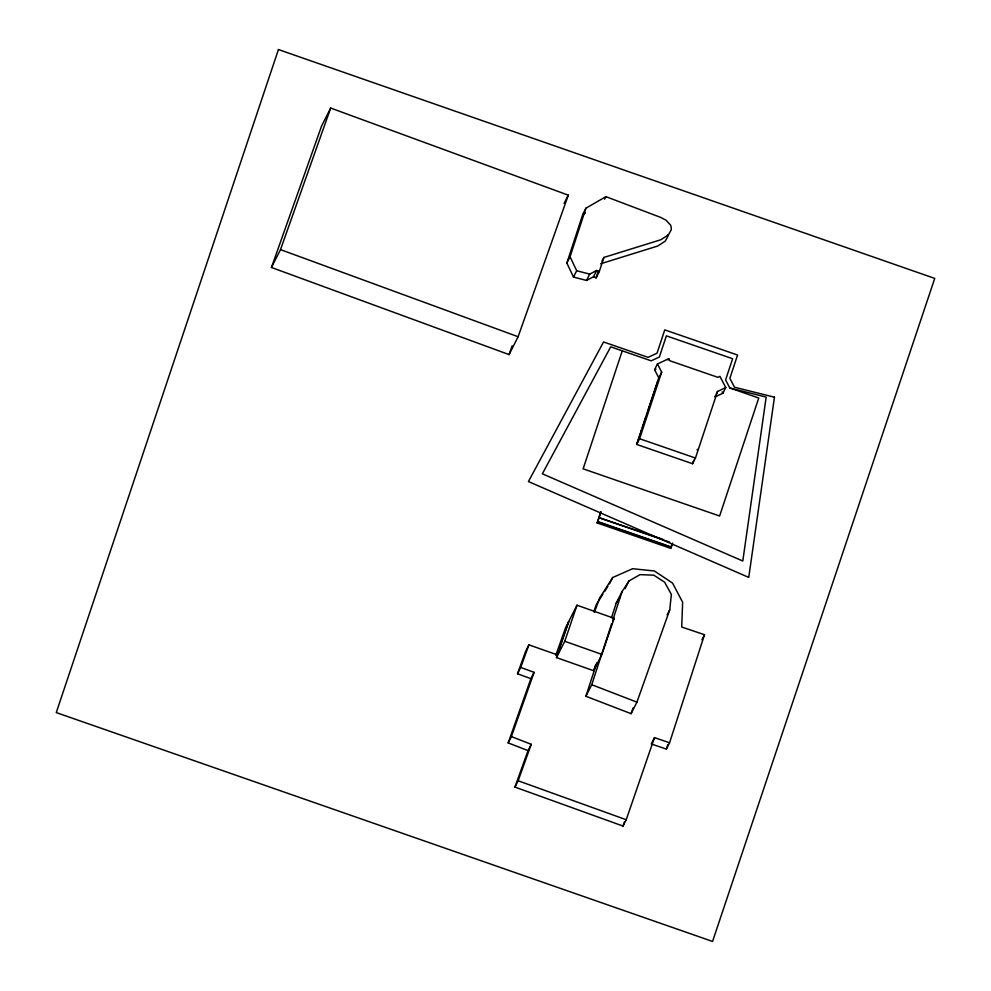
<?xml version="1.0" encoding="UTF-8"?>
<svg xmlns="http://www.w3.org/2000/svg" width="991" height="991" viewBox="0 0 991 991"><rect width="100%" height="100%" fill="white"/><g stroke="black" fill="none" stroke-linecap="round" stroke-linejoin="round"><path stroke-width="1.49" d="M596.793 662.793L585.892 696.264L631.081 713.681L636.928 702.136L669.743 609.812L671.353 594.464L664.676 582.225L653.837 575.176L640.075 574.631L628.975 580.949L622.075 591.602L616.216 603.147L611.484 617.69M594.414 612.388L599.555 598.205L612.698 577.518L632.592 568.723L654.394 570.977L672.592 583.142L682.638 602.255L681.721 627.018L704.502 634.711L669.582 742.755L654.469 737.638L651.26 743.956L666.373 749.072L667.798 744.687M603.903 257.437L599.295 271.559L596.669 270.469L593.473 276.786L586.499 280.441L573.492 277.059L566.852 263.049L582.733 214.527L585.929 208.209L605.91 196.652L660.724 217.425L666.063 220.237L670.498 225.031A7.953 7.606 26.9 0 1 671.105 230.061L668.479 234.793L660.91 239.723L603.903 257.437L601.971 261.228M566.852 263.049L570.048 256.731L585.929 208.209M593.473 276.786L596.087 277.876L598.391 270.816M585.892 696.264L591.751 684.719L611.645 623.612M613.07 619.251L622.075 591.602M637.721 441.379L637.956 440.661M639.133 437.142L639.344 436.498M643.308 424.532L643.531 423.875M622.261 350.826L583.129 468.842L719.627 516.001L758.759 397.986L729.822 387.989L725.598 379.912L732.622 358.73L666.386 335.85L659.362 357.02L651.211 360.835L610.704 346.838L542.362 473.809L742.792 561.017L766.167 397.081L729.822 387.989M597.127 522.938L597.821 521.576L671.378 546.995L670.684 548.345L597.127 522.938L600.868 511.666M600.918 512.062L597.647 521.923L671.204 547.329L672.604 543.105M636.792 444.179L637.486 442.085M638.179 440.016L638.873 437.923M639.579 435.78L640.273 433.699M640.954 431.618L641.648 429.537M642.366 427.394L643.048 425.312M643.741 423.231L644.435 421.15M645.141 419.007L645.835 416.914M646.504 414.907L647.111 413.086M647.693 411.29L648.114 410.026M648.436 409.085L648.746 408.143M649.117 407.028L649.415 406.124M649.799 404.947L650.121 403.981M650.492 402.866L650.814 401.9M651.198 400.723L651.508 399.819M651.892 398.642L652.202 397.738M652.586 396.561L652.883 395.644M653.28 394.48L653.577 393.563M653.961 392.399L654.271 391.482M654.679 390.256L654.977 389.339M655.348 388.212L655.67 387.258M656.054 386.094L656.364 385.177M656.773 383.938L657.045 383.096M657.454 381.857L657.69 381.151M658.532 378.612L661.691 372.133L657.442 363.982L668.752 358.692L669.829 360.749L717.856 377.336L719.924 376.369L725.759 387.58L722.873 393.278L715.168 396.883M725.759 387.58L717.546 391.42L695.459 458.028L692.573 463.726L636.705 444.439L658.792 377.831L654.555 369.68L657.442 363.982M636.705 444.439L639.604 438.728L661.691 372.133M692.573 463.726L693.068 462.227M693.192 461.856L693.737 460.196M697.131 449.964L697.342 449.344M670.684 548.345L672.084 544.121M555.802 655.262L565.527 627.848L577.01 605.216L614.147 618.334L601.896 654.394L593.621 670.709L556.484 657.59L568.735 621.53L556.954 654.717L528.909 644.856L525.701 651.186L517.5 673.769L530.891 678.662L534.099 672.344L520.709 667.451L517.5 673.769M556.484 657.59L564.759 641.288L577.01 605.216M593.621 670.709L595.579 664.936M528.03 750.633L508.185 742.903L511.393 736.586L531.238 744.315L528.03 750.633L514.936 787.089L623.017 826.06L624.503 821.737M623.017 826.06L626.225 819.743L654.469 737.638M271.447 267.471L321.629 125.919L330.684 108.056L568.289 195.177L518.12 336.729L509.064 354.592L271.447 267.471L280.515 249.621L330.684 108.056M509.064 354.592L512.161 345.834M508.185 742.903L530.891 678.662M511.393 736.586L534.099 672.344M631.081 713.681L633.125 707.908M514.936 787.089L518.144 780.772L531.238 744.315M520.709 667.451L528.909 644.856M593.782 611.62L596.347 604.522L602.924 594.179M564.114 203.415L568.289 195.177M604.621 199.179L605.91 196.652M573.492 277.059L576.688 270.741L570.048 256.731M586.499 280.441L589.707 274.123L596.669 270.469M596.087 277.876L599.295 271.559M668.07 360.043L668.752 358.692M609.49 583.835L612.698 577.518M714.932 396.573L715.341 395.781M716.097 394.269L716.865 392.77M717.075 392.337L717.546 391.42M625.073 588.642L628.975 580.949M612.772 621.047L614.147 618.334M667.141 614.94L669.743 609.812M701.938 639.765L704.502 634.711M666.373 749.072L669.582 742.755M604.56 591.602L607.855 586.424M616.216 603.147L620.056 597.226M582.733 214.527L585.396 212.991M654.555 369.68L655.968 369.024M600.695 263.755L657.702 246.041L665.271 241.11L667.897 236.378A7.953 7.606 26.9 0 0 668.083 234.706M576.688 270.741L589.707 274.123M639.604 438.728L695.459 458.028M662.682 539.277L599.047 517.698L669.718 542.114M564.759 641.288L601.896 654.394M518.144 780.772L626.225 819.743M280.515 249.621L518.12 336.729M591.751 684.719L636.928 702.136M722.142 391.879L722.873 393.278M774.454 397.205L748.75 577.406L528.438 481.552L603.556 341.969L648.089 357.355L657.045 353.168L664.763 329.879L737.577 355.038L729.859 378.314L734.504 387.208L774.454 397.205M278.434 49.55L56.264 712.591L712.566 941.45L934.736 278.409L278.434 49.55"/></g></svg>
